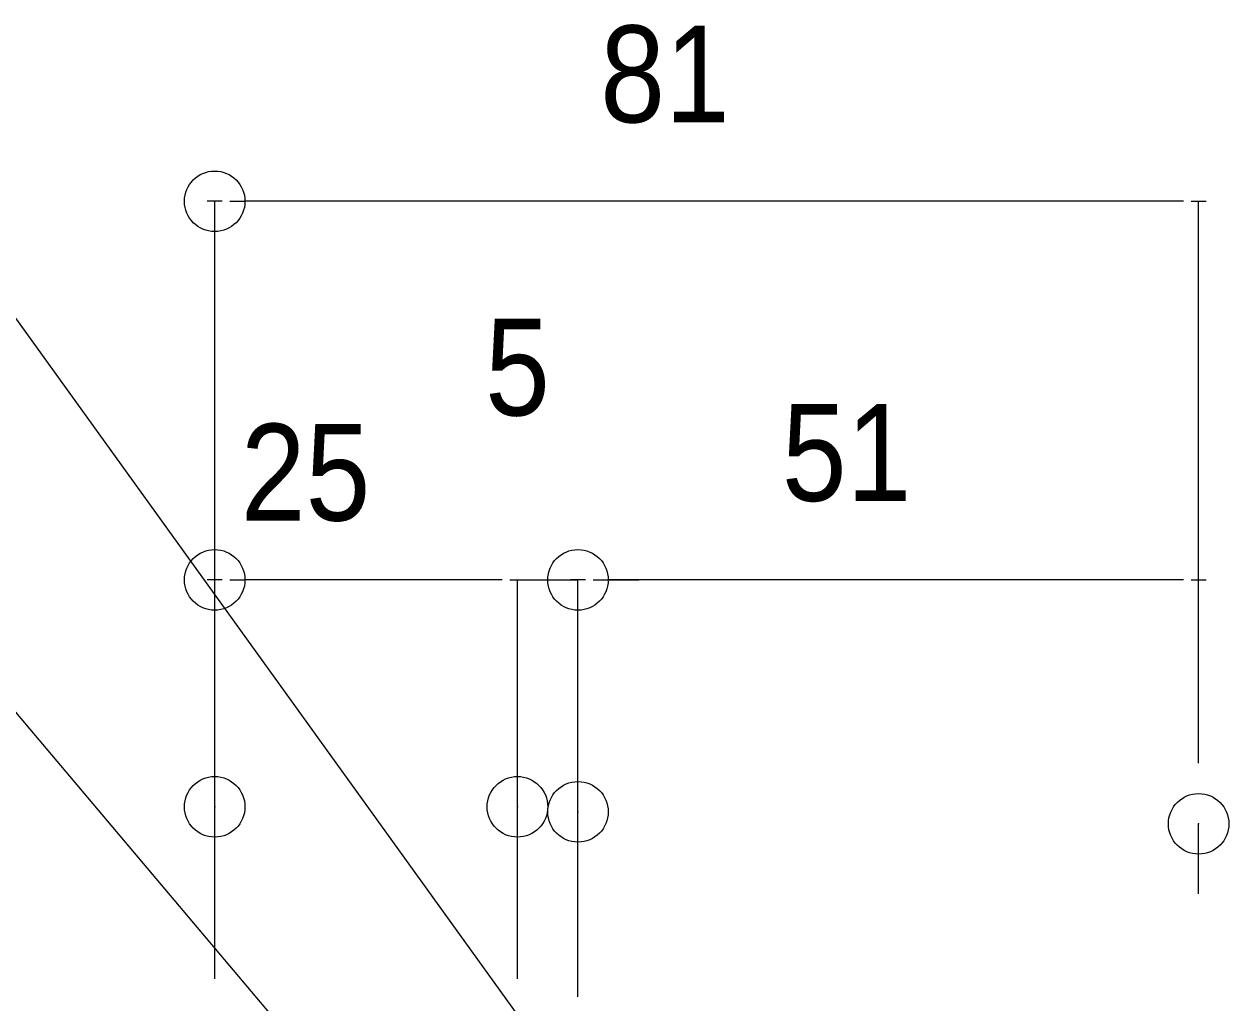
# Model space of a CAD drawing. Units: millimetres, scale not verified. Extents: x -450 to 450, y -136 to 136.
# Drawn here: x -210.83 to -190.94, y -70.34 to -54.17 of the extents above; entities that cross this region are included whole.
import ezdxf
from ezdxf.enums import TextEntityAlignment as Align

# ---------------------------------------------------------------- set-up
doc = ezdxf.new("R2010")
doc.units = ezdxf.units.MM
doc.header["$LTSCALE"] = 2
doc.header["$PDMODE"] = 32
doc.header["$PDSIZE"] = 1
doc.linetypes.add('CHAIN1', pattern=[8, 5, -1, 1, -1])
doc.layers.add('0-0_一般', color=4, linetype='Continuous', lineweight=9)
doc.layers.add('0-A_0', color=2, linetype='Continuous', lineweight=9)
doc.layers.add('0-B_Defpoints', color=7, linetype='Continuous')
doc.styles.add('Osaka', font='')
doc.styles.get('Osaka').set_extended_font_data('Osaka')

# ---------------------------------------------------------------- blocks, each defined once
blk = doc.blocks.new('_DOT')
at = {"layer": '0-A_0', "color": 7}
for p, q in [((-1, 0), (-2, 0)), ((-0.5, 0), (0.5, 0))]:
    blk.add_line(p, q, dxfattribs=at)

msp = doc.modelspace()

# ---------------------------------------------------------------- linework, layer by layer
at = {"layer": '0-0_一般', "color": 7}
for p, q in [((-214.017, -54.81), (-196.985, -78.452)), ((-207.685, -69.94), (-207.685, -57.101)), ((-191.936, -57.101), (-207.184, -57.101)), ((-191.435, -66.383), (-191.435, -57.101)), ((-215.848, -59.773), (-200.925, -77.44)), ((-207.685, -66.101), (-207.685, -63.354)), ((-203.186, -63.354), (-207.184, -63.354)), ((-203.186, -63.354), (-203.686, -63.354)), ((-202.685, -69.94), (-202.685, -63.354)), ((-202.685, -63.354), (-201.685, -63.354)), ((-202.685, -66.101), (-202.685, -63.354)), ((-201.685, -70.24), (-201.685, -63.354)), ((-201.685, -66.185), (-201.685, -63.354)), ((-191.936, -63.354), (-201.184, -63.354)), ((-201.184, -63.354), (-200.683, -63.354)), ((-191.435, -66.383), (-191.435, -63.354))]:
    msp.add_line(p, q, dxfattribs=at)
at = {"layer": '0-0_一般', "linetype": 'CHAIN1'}
msp.add_line((-191.435, -84.538), (-191.435, -67.383), dxfattribs=at)
at = {"layer": '0-B_Defpoints'}
for p in [(-207.685, -57.101), (-207.685, -63.354), (-201.685, -63.354), (-201.685, -63.354), (-207.685, -67.101), (-202.685, -67.101), (-201.685, -67.185), (-191.435, -67.383)]:
    msp.add_point(p, dxfattribs=at)

# ---------------------------------------------------------------- block references
at = {"layer": '0-0_一般', "xscale": 0.2503723, "yscale": 0.2503723, "rotation": 180}
for p in [(-207.685, -57.101), (-207.685, -63.354), (-201.685, -63.354), (-201.685, -63.354)]:
    msp.add_blockref('_DOT', p, dxfattribs=at)
at = {"layer": '0-0_一般', "xscale": 0.2503723, "yscale": 0.2503723}
for p in [(-191.435, -57.101), (-202.685, -63.354), (-202.685, -63.354), (-191.435, -63.354)]:
    msp.add_blockref('_DOT', p, dxfattribs=at)

# ---------------------------------------------------------------- texts
at = {"layer": '0-0_一般', "color": 7, "style": 'Osaka', "width": 0.9}
for s, p in [('81', (-201.318, -56.276)), ('5', (-203.219, -61.118)), ('51', (-198.318, -62.529)), ('25', (-207.253, -62.854))]:
    msp.add_text(s, height=1.598, dxfattribs=at).set_placement(p, align=Align.BOTTOM_LEFT)

doc.saveas('drawing.dxf')
